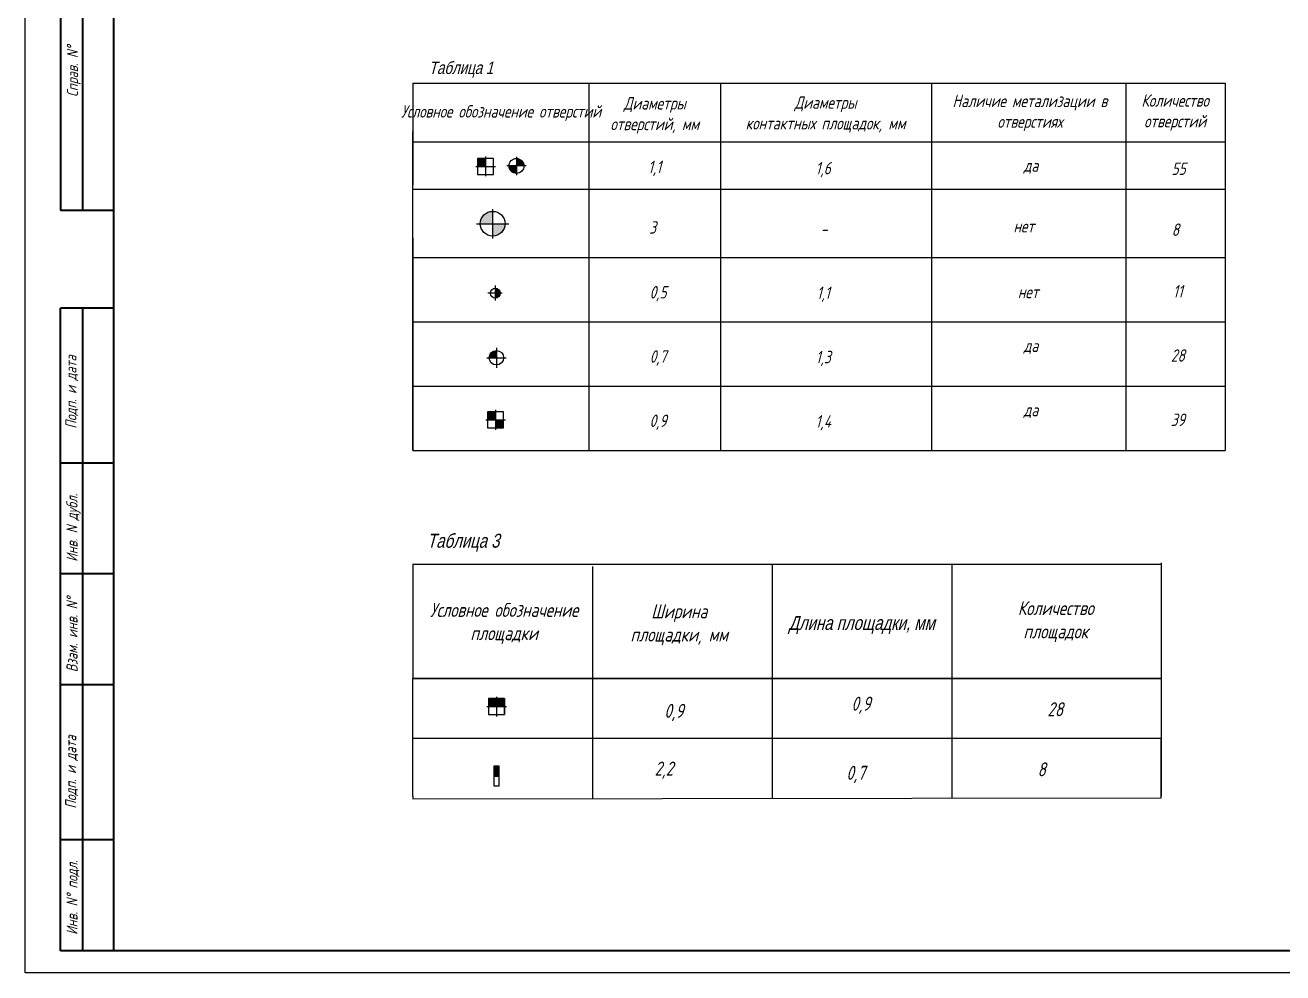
# Model space of a CAD drawing. Header units: millimetres. Extents: x 4478846 to 4492776, y 3796523 to 3799112.
# Drawn here: x 4488783.4 to 4489067, y 3797148.4 to 3797362.2 of the extents above; entities that cross this region are included whole.
import ezdxf

# ---------------------------------------------------------------- set-up
doc = ezdxf.new("R2010")
doc.units = ezdxf.units.MM
doc.linetypes.add('ACAD_ISO08W100', pattern=[36, 24, -3, 6, -3])
doc.layers.get('0').update_dxf_attribs({"lineweight": 25})
for name, color, linetype in [('KONTUR', 7, 'Continuous'), ('MultiLayer', 9, 'Continuous'), ('TopLayer', 1, 'Continuous'), ('Размеры', 7, 'Continuous'), ('Текст', 4, 'Continuous')]:
    doc.layers.add(name, color=color, linetype=linetype)
for name, color, linetype, lineweight in [('Tonkaya', 3, 'Continuous', 25), ('TXT', 220, 'Continuous', 20), ('Основная', 7, 'Continuous', 40)]:
    doc.layers.add(name, color=color, linetype=linetype, lineweight=lineweight)
doc.styles.add('ESKD', font='standarteskd.shx', dxfattribs={"width": 0.8, "oblique": 15})
doc.styles.add('стиль1', font='romans.shx', dxfattribs={"width": 0.75, "oblique": 15, "height": 3.5})

msp = doc.modelspace()

# ---------------------------------------------------------------- hatches: boundary and pattern name
at = {"layer": 'Tonkaya'}
h = msp.add_hatch(color=7, dxfattribs=at)
h.dxf.hatch_style = 1
h.paths.add_polyline_path([(4488894.1904, 3797332.12503), (4488894.1904, 3797330.44731), (4488895.86812, 3797330.44731, 0.414213562)])
h.paths.add_polyline_path([(4488894.1904, 3797330.44731), (4488892.51268, 3797330.44731, 0.414213562), (4488894.1904, 3797328.76959)])
h = msp.add_hatch(color=7, dxfattribs=at)
h.dxf.hatch_style = 1
h.paths.add_polyline_path([(4488888.81623, 3797320.19948, 0.41421404), (4488886.03223, 3797317.41548), (4488888.81623, 3797317.41548)])
h.paths.add_polyline_path([(4488891.60023, 3797317.41548), (4488888.81623, 3797317.41548), (4488888.81623, 3797314.63148, 0.414213084)])
at = {"layer": 'Tonkaya', "lineweight": 30}
h = msp.add_hatch(color=0, dxfattribs=at)
h.dxf.hatch_style = 1
h.paths.add_polyline_path([(4488890.30136, 3797194.99406), (4488889.08216, 3797194.99406), (4488889.08216, 3797192.78426), (4488890.30136, 3797192.78426)])
at = {"layer": 'TXT'}
h = msp.add_hatch(color=0, dxfattribs=at)
h.dxf.hatch_style = 1
h.paths.add_polyline_path([(4488889.66751, 3797288.7991, 0.414213562), (4488888.04151, 3797287.1731), (4488889.66751, 3797287.1731)])
at = {"layer": 'Размеры', "lineweight": 30}
h = msp.add_hatch(color=0, dxfattribs=at)
h.dxf.hatch_style = 1
edge = h.paths.add_edge_path()
edge.add_line((4488890.5148, 3797302.00505), (4488889.40607, 3797301.73492))
edge.add_line((4488889.40607, 3797301.73492), (4488889.40607, 3797300.62523))
edge.add_arc((4488889.5202, 3797301.66888), 1.04987, 263.7592025, 378.6746193)
edge = h.paths.add_edge_path()
edge.add_line((4488889.40607, 3797302.84461), (4488889.40607, 3797301.73492))
edge.add_line((4488889.40607, 3797301.73492), (4488890.5148, 3797302.00505))
edge.add_arc((4488889.3331, 3797301.59637), 1.25038, 19.0774453, 86.6543092)

# ---------------------------------------------------------------- linework, layer by layer
at = {"color": 7, "linetype": 'Continuous'}
for p, q in [((4488889.0277, 3797332.15271), (4488885.42131, 3797332.15271)), ((4488885.42131, 3797332.15271), (4488885.42131, 3797328.54631)), ((4488887.2245, 3797332.57058), (4488887.22328, 3797328.09769)), ((4488889.0277, 3797328.54631), (4488889.0277, 3797332.15271)), ((4488885.04218, 3797330.34951), (4488889.47116, 3797330.34951)), ((4488885.42131, 3797328.54631), (4488889.0277, 3797328.54631)), ((4488891.24781, 3797274.96461), (4488887.64141, 3797274.96461)), ((4488887.64141, 3797274.96461), (4488887.64141, 3797271.35822)), ((4488889.44461, 3797275.38248), (4488889.44339, 3797270.90959)), ((4488891.24781, 3797271.35822), (4488891.24781, 3797274.96461)), ((4488891.24781, 3797271.35822), (4488891.24781, 3797274.96461)), ((4488887.26229, 3797273.16142), (4488891.69127, 3797273.16142)), ((4488887.64141, 3797271.35822), (4488891.24781, 3797271.35822)), ((4488891.49557, 3797210.25172), (4488887.88917, 3797210.25172)), ((4488887.88917, 3797210.25172), (4488887.88917, 3797206.64532)), ((4488889.69237, 3797210.66959), (4488889.69115, 3797206.1967)), ((4488891.49534, 3797210.25073), (4488891.49337, 3797206.64434)), ((4488891.49557, 3797206.64532), (4488891.49557, 3797210.25172)), ((4488887.51005, 3797208.44852), (4488891.93903, 3797208.44852)), ((4488887.88917, 3797206.64532), (4488891.49557, 3797206.64532))]:
    msp.add_line(p, q, dxfattribs=at)
at = {"color": 7}
for points in [[(4488887.2245, 3797330.34951), (4488887.2245, 3797332.15271), (4488885.42131, 3797330.34951), (4488885.42131, 3797332.15271)], [(4488887.2245, 3797330.34951), (4488887.2245, 3797332.15271), (4488885.42131, 3797330.34951), (4488885.42131, 3797332.15271)], [(4488889.44461, 3797273.16142), (4488889.44461, 3797274.96461), (4488887.64141, 3797273.16142), (4488887.64141, 3797274.96461)], [(4488889.44461, 3797273.16142), (4488889.44461, 3797274.96461), (4488887.64141, 3797273.16142), (4488887.64141, 3797274.96461)], [(4488889.44461, 3797273.16142), (4488889.44461, 3797271.35822), (4488891.24781, 3797273.16142), (4488891.24781, 3797271.35822)], [(4488889.44461, 3797273.16142), (4488889.44461, 3797271.35822), (4488891.24781, 3797273.16142), (4488891.24781, 3797271.35822)], [(4488889.69237, 3797208.44852), (4488889.69237, 3797210.25172), (4488887.88917, 3797208.44852), (4488887.88917, 3797210.25172)], [(4488889.69237, 3797208.44852), (4488889.69237, 3797210.25172), (4488887.88917, 3797208.44852), (4488887.88917, 3797210.25172)], [(4488889.69116, 3797208.44852), (4488889.69214, 3797210.25172), (4488891.49435, 3797208.44753), (4488891.49534, 3797210.25073)], [(4488889.69116, 3797208.44852), (4488889.69214, 3797210.25172), (4488891.49435, 3797208.44753), (4488891.49534, 3797210.25073)]]:
    msp.add_solid(points, dxfattribs=at)
at = {"layer": 'KONTUR', "color": 7}
for p, q in [((4488783.39869, 3797148.38812), (4488783.39869, 3797568.38812)), ((4489380.39869, 3797148.38812), (4488783.39869, 3797148.38812))]:
    msp.add_line(p, q, dxfattribs=at)
at = {"layer": 'MultiLayer', "color": 0}
msp.add_circle((4488889.66751, 3797287.1731), 1.626, dxfattribs=at)
at = {"layer": 'Tonkaya', "color": 7, "lineweight": 30}
for p, q in [((4488870.84475, 3797349.13418), (4489053.99417, 3797349.13418)), ((4488870.84475, 3797349.13418), (4488870.84475, 3797326.17621)), ((4488910.49104, 3797349.13418), (4488910.49104, 3797266.25207)), ((4488940.19196, 3797349.13418), (4488940.19196, 3797266.25207)), ((4488987.73462, 3797349.13418), (4488987.73462, 3797266.25207)), ((4489031.62021, 3797349.13418), (4489031.62021, 3797266.25207)), ((4489053.99417, 3797349.13418), (4489053.99417, 3797266.25207)), ((4488870.84475, 3797266.25207), (4488870.84475, 3797338.17621)), ((4488870.84475, 3797335.90289), (4489053.99417, 3797335.90289)), ((4489053.99417, 3797325.11098), (4488870.84475, 3797325.11098)), ((4488870.84475, 3797266.25207), (4488870.84475, 3797323.67071)), ((4488870.84475, 3797314.17621), (4488870.84475, 3797266.25207)), ((4488870.84475, 3797309.76856), (4489053.99417, 3797309.76856)), ((4488870.84475, 3797299.67071), (4488870.84475, 3797295.26306)), ((4488870.84475, 3797295.26306), (4489053.99417, 3797295.26306)), ((4488870.84475, 3797280.75757), (4489053.99417, 3797280.75757)), ((4488870.84475, 3797266.25207), (4489053.99417, 3797266.25207))]:
    msp.add_line(p, q, dxfattribs=at)
at = {"layer": 'Tonkaya', "color": 7}
for p, q in [((4488894.1904, 3797332.52101), (4488894.1904, 3797328.37361)), ((4488896.37884, 3797330.44731), (4488892.00195, 3797330.44731)), ((4488889.40607, 3797303.45008), (4488889.40607, 3797300.10828)), ((4488890.99406, 3797301.73492), (4488887.76517, 3797301.73492))]:
    msp.add_line(p, q, dxfattribs=at)
at = {"layer": 'Tonkaya', "color": 7, "lineweight": -2}
for p, q in [((4488888.81623, 3797320.72141), (4488888.81623, 3797314.03981)), ((4488885.19702, 3797317.41548), (4488892.43543, 3797317.41548))]:
    msp.add_line(p, q, dxfattribs=at)
at = {"layer": 'Tonkaya', "color": 0, "lineweight": 30}
for p, q in [((4489039.59475, 3797240.89421), (4489039.59475, 3797188.26202)), ((4488870.84475, 3797240.59205), (4489039.59475, 3797240.59205)), ((4488870.84475, 3797240.59205), (4488870.84475, 3797214.76434)), ((4488911.34475, 3797240.08267), (4488911.34475, 3797188.26202)), ((4488951.84475, 3797240.48844), (4488951.84475, 3797188.26202)), ((4488992.34475, 3797240.48844), (4488992.34475, 3797188.26202)), ((4488870.84475, 3797214.76434), (4489039.59475, 3797214.76434)), ((4488870.84475, 3797214.76434), (4489039.59475, 3797214.76434)), ((4489039.59475, 3797214.76434), (4488870.84475, 3797214.76434)), ((4488870.84475, 3797214.76434), (4489039.59475, 3797214.76434)), ((4489039.59475, 3797214.76434), (4488870.84475, 3797214.76434)), ((4488870.84475, 3797188.26202), (4488870.84475, 3797214.76434)), ((4489039.59475, 3797214.57812), (4489039.59475, 3797188.26202)), ((4489039.59475, 3797201.26434), (4488870.84475, 3797201.26434)), ((4489039.59475, 3797187.85625), (4489039.59475, 3797201.0143)), ((4488889.08216, 3797194.99406), (4488889.08216, 3797190.57446)), ((4488890.30136, 3797194.99406), (4488889.08216, 3797194.99406)), ((4488889.08216, 3797194.99406), (4488889.08216, 3797190.57446)), ((4488889.08216, 3797192.78426), (4488890.30136, 3797192.78426)), ((4488890.30136, 3797190.57446), (4488890.30136, 3797194.99406)), ((4488890.30136, 3797190.57446), (4488890.30136, 3797194.99406)), ((4488889.08216, 3797190.57446), (4488890.30136, 3797190.57446)), ((4488889.08216, 3797190.57446), (4488890.30136, 3797190.57446)), ((4488870.84475, 3797188.26202), (4488870.84475, 3797187.67003)), ((4488870.84475, 3797187.67003), (4489039.59475, 3797187.85625)), ((4488911.34475, 3797188.26202), (4488911.34475, 3797187.71472)), ((4488951.84475, 3797188.26202), (4488951.8739, 3797187.75945)), ((4488992.34475, 3797188.26202), (4488992.37385, 3797187.80414)), ((4489039.59475, 3797187.85625), (4489039.59475, 3797188.26202))]:
    msp.add_line(p, q, dxfattribs=at)
at = {"layer": 'Tonkaya', "color": 7}
for centre, radius in [((4488894.1904, 3797330.44731), 1.67772), ((4488888.81623, 3797317.41548), 2.784)]:
    msp.add_circle(centre, radius, dxfattribs=at)
at = {"layer": 'TopLayer', "color": 0, "linetype": 'ACAD_ISO08W100'}
for p, q in [((4488889.66751, 3797289.42016), (4488889.66751, 3797284.92604)), ((4488887.50619, 3797287.1731), (4488891.82883, 3797287.1731))]:
    msp.add_line(p, q, dxfattribs=at)
at = {"layer": 'TopLayer', "color": 0, "lineweight": 30}
msp.add_circle((4488889.40607, 3797301.73492), 1.10969, dxfattribs=at)
at = {"layer": 'Основная', "color": 7}
for p, q in [((4488803.39869, 3797193.38812), (4488803.39869, 3797563.38812)), ((4488791.39869, 3797440.38812), (4488791.39869, 3797320.38812)), ((4488796.39869, 3797320.38812), (4488796.39869, 3797440.38812)), ((4488803.39869, 3797320.38812), (4488791.39869, 3797320.38812)), ((4488791.39869, 3797153.38812), (4488791.39869, 3797298.38812)), ((4488803.39869, 3797298.38812), (4488791.39869, 3797298.38812)), ((4488796.39869, 3797153.38812), (4488796.39869, 3797298.38812)), ((4488803.39869, 3797263.38812), (4488791.39869, 3797263.38812)), ((4488803.39869, 3797238.38812), (4488791.39869, 3797238.38812)), ((4488803.39869, 3797213.38812), (4488791.39869, 3797213.38812)), ((4488803.39869, 3797153.38812), (4488803.39869, 3797193.38812)), ((4488803.39869, 3797178.38812), (4488791.39869, 3797178.38812)), ((4489375.39869, 3797153.38812), (4488791.39869, 3797153.38812))]:
    msp.add_line(p, q, dxfattribs=at)

# ---------------------------------------------------------------- texts
at = {"layer": 'Tonkaya', "color": 0, "style": 'стиль1', "oblique": 15, "width": 0.75}
for s, p in [('2,2', (4488925.32308, 3797192.90675, -67.21246)), ('8', (4489011.67092, 3797192.73037)), ('0,7', (4488968.56292, 3797191.9496, -67.21246))]:
    msp.add_text(s, height=3.15, dxfattribs=at).set_placement(p)
at = {"layer": 'Tonkaya', "color": 7, "insert": (4488881.67121, 3797352.18144), "char_height": 2.8, "width": 38.88, "attachment_point": 5, "style": 'ESKD'}
msp.add_mtext('Таблица 1', dxfattribs=at)
at = {"layer": 'Tonkaya', "color": 7, "lineweight": 30, "char_height": 2.8, "attachment_point": 5, "style": 'стиль1'}
for s, insert, width in [('Диаметры отверстий, мм', (4488925.36343, 3797341.85869), 29.518312), ('Диаметры\\Pконтактных площадок, мм', (4488963.87962, 3797342.02196), 45.6056495), ('Наличие метализации в отверстиях', (4489009.96279, 3797342.40365), 45.8608706), ('Количество отверстий', (4489042.70145, 3797342.4894), 24.136366), ('Условное обозначение отверстий', (4488890.7103, 3797342.36583), 42.5658369), ('1,1', (4488925.34361, 3797329.9154), 54), (' 1,6', (4488962.64862, 3797329.62232), 54), ('да', (4489010.18169, 3797330.30566), 54), ('55', (4489043.49175, 3797329.80204), 54), ('3', (4488924.88529, 3797316.56168, -59.74441), 54), ('нет', (4489008.57883, 3797316.83483), 54), ('8', (4489042.75994, 3797316.05549, -59.74441), 54), ('-', (4488963.51953, 3797316.19129, -59.74441), 54), ('0,5', (4488926.11762, 3797301.62857), 54), (' 1,1', (4488962.66856, 3797301.50024), 54), ('11', (4489043.31636, 3797302.17863, -59.74441), 54), ('нет', (4489009.56105, 3797302.00354), 54), ('да', (4489010.18169, 3797289.66583), 54), ('28', (4489043.31636, 3797287.67314, -59.74441), 54), ('0,7', (4488926.11762, 3797287.12308), 54), (' 1,3', (4488962.66856, 3797286.99475), 54), ('да', (4489010.18169, 3797275.16033), 54), ('0,9', (4488926.11762, 3797272.61758), 54), (' 1,4', (4488962.66856, 3797272.48925), 54), ('39', (4489043.31636, 3797273.16764, -59.74441), 54)]:
    msp.add_mtext(s, dxfattribs=dict(at, insert=insert, width=width))
at = {"layer": 'Tonkaya', "color": 0, "insert": (4488882.16899, 3797245.42315), "char_height": 3.15, "width": 43.74, "attachment_point": 5, "style": 'ESKD'}
msp.add_mtext('Таблица 3', dxfattribs=at)
at = {"layer": 'Tonkaya', "color": 0, "lineweight": 30, "char_height": 3.15, "attachment_point": 5}
for s, insert, width, style in [('Количество площадок', (4489015.77994, 3797227.62515), 27.1534118, 'стиль1'), ('Условное обозначение площадки', (4488891.39683, 3797227.21809), 39.1262032, 'стиль1'), ('Ширина площадки, мм', (4488930.87122, 3797226.91014), 27.84375, 'стиль1'), ('Длина площадки, мм', (4488972.03782, 3797226.88138), 37.1133674, 'ESKD'), (' 0,9', (4488971.08429, 3797208.75523, -67.21246), 60.75, 'стиль1'), ('0,9', (4488929.68429, 3797207.12595, -67.21246), 60.75, 'стиль1'), ('28', (4489015.66, 3797207.85932), 60.75, 'стиль1')]:
    msp.add_mtext(s, dxfattribs=dict(at, insert=insert, width=width, style=style))
at = {"layer": 'Текст', "color": 7, "style": 'стиль1', "oblique": 15, "width": 0.75}
for s, p in [('Справ. N%%d', (4488795.30667, 3797346.01555)), ('Подп. и дата', (4488794.97245, 3797271.15851)), ('Инв. N дубл.', (4488795.21708, 3797241.13361)), ('Взам. инв. N%%d', (4488795.21708, 3797216.20635)), ('Подп. и дата', (4488794.92222, 3797185.42177)), ('Инв. N%%d подл.', (4488795.21708, 3797156.95556))]:
    msp.add_text(s, height=2.5, rotation=90, dxfattribs=at).set_placement(p)

doc.saveas('drawing.dxf')
